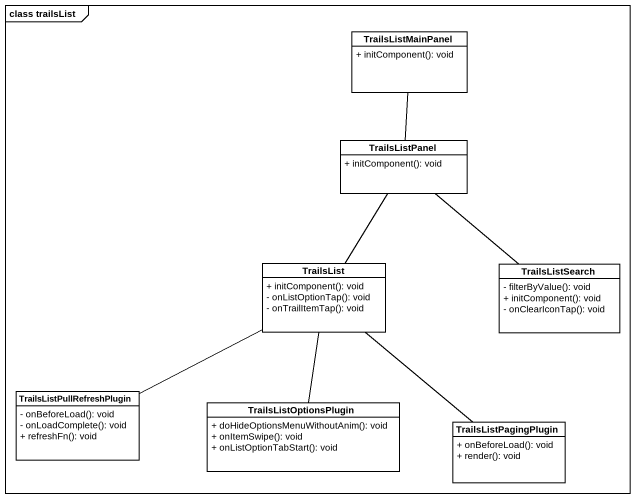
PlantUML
@startuml
mainframe class trailsList
hide circle
hide empty members
skinparam classAttributeIconSize 0
class TrailsListMainPanel {
  + initComponent(): void
}
class TrailsListPanel {
  + initComponent(): void
}
class TrailsList {
  + initComponent(): void
  - onListOptionTap(): void
  - onTrailItemTap(): void
}
class TrailsListSearch {
  - filterByValue(): void
  + initComponent(): void
  - onClearIconTap(): void
}
class TrailsListPullRefreshPlugin {
  - onBeforeLoad(): void
  - onLoadComplete(): void
  + refreshFn(): void
}
class TrailsListOptionsPlugin {
  + doHideOptionsMenuWithoutAnim(): void
  + onItemSwipe(): void
  + onListOptionTabStart(): void
}
class TrailsListPagingPlugin {
  + onBeforeLoad(): void
  + render(): void
}
TrailsListPanel -up- TrailsListMainPanel
TrailsList -up- TrailsListPanel
TrailsListSearch -up- TrailsListPanel
TrailsListPullRefreshPlugin -right- TrailsList
TrailsListOptionsPlugin -up- TrailsList
TrailsListPagingPlugin -up- TrailsList
@enduml
